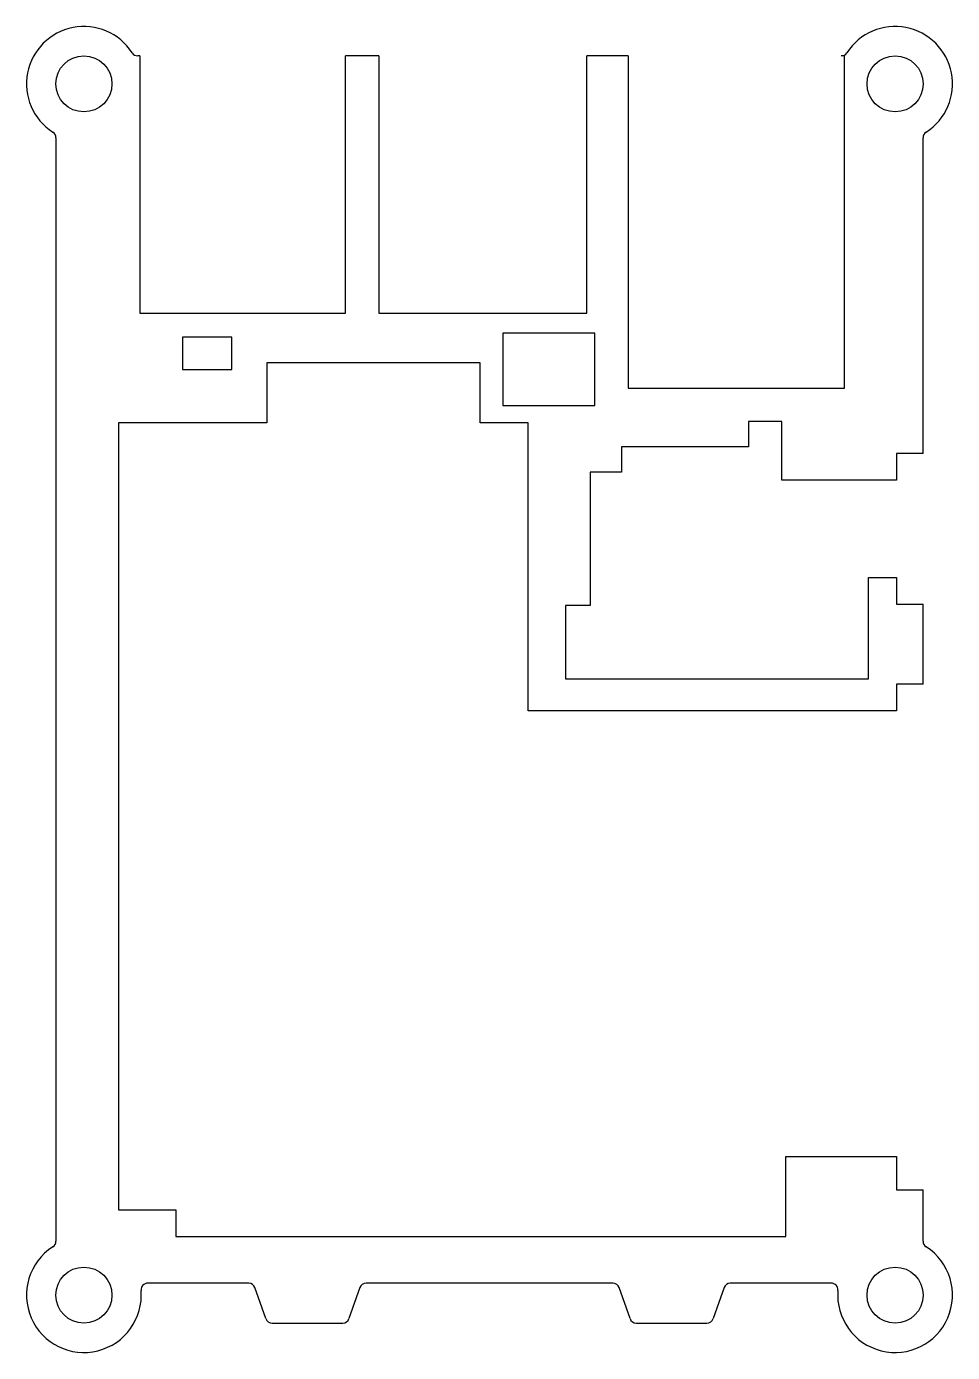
# Model space of a CAD drawing. Header units: millimetres. Extents: x -2.2 to 67.2, y -8.1 to 91.3.
import ezdxf

# ---------------------------------------------------------------- set-up
doc = ezdxf.new("R2010")
doc.units = ezdxf.units.MM

msp = doc.modelspace()

# ---------------------------------------------------------------- linework, layer by layer
at = {"color": 7, "linetype": 'Continuous', "lineweight": 25}
for p, q in [((6.3, 89.148), (6.135, 89.148)), ((6.3, 89.148), (6.3, 69.848)), ((21.7, 69.848), (21.7, 89.148)), ((24.2, 89.148), (21.7, 89.148)), ((24.2, 89.148), (24.2, 69.848)), ((39.8, 69.848), (39.8, 89.148)), ((42.9, 89.148), (39.8, 89.148)), ((42.9, 89.148), (42.9, 64.248)), ((59.1, 89.148), (58.865, 89.148)), ((59.1, 64.248), (59.1, 89.148)), ((0, 83.013), (0, 0.283)), ((65, 59.348), (65, 83.013)), ((6.3, 69.848), (21.7, 69.848)), ((24.2, 69.848), (39.8, 69.848)), ((13.2, 68.048), (9.5, 68.048)), ((9.5, 68.048), (9.5, 65.648)), ((13.2, 65.648), (13.2, 68.048)), ((40.4, 68.348), (33.5, 68.348)), ((33.5, 68.348), (33.5, 62.948)), ((40.4, 62.948), (40.4, 68.348)), ((9.5, 65.648), (13.2, 65.648)), ((31.8, 66.148), (15.8, 66.148)), ((15.8, 66.148), (15.8, 61.648)), ((31.8, 61.648), (31.8, 66.148)), ((42.9, 64.248), (59.1, 64.248)), ((33.5, 62.948), (40.4, 62.948)), ((15.8, 61.648), (4.7, 61.648)), ((4.7, 61.648), (4.7, 2.648)), ((35.4, 61.648), (31.8, 61.648)), ((35.4, 40.048), (35.4, 61.648)), ((54.4, 61.748), (51.9, 61.748)), ((51.9, 61.748), (51.9, 59.848)), ((54.4, 57.348), (54.4, 61.748)), ((51.9, 59.848), (42.4, 59.848)), ((42.4, 59.848), (42.4, 57.948)), ((65, 59.348), (63, 59.348)), ((63, 59.348), (63, 57.348)), ((42.4, 57.948), (40.05, 57.948)), ((40.05, 57.948), (40.05, 47.948)), ((63, 57.348), (54.4, 57.348)), ((60.9, 42.448), (60.9, 50.048)), ((60.9, 50.048), (63, 50.048)), ((63, 50.048), (63, 48.048)), ((40.05, 47.948), (38.2, 47.948)), ((38.2, 47.948), (38.2, 42.448)), ((63, 48.048), (65, 48.048)), ((65, 42.048), (65, 48.048)), ((38.2, 42.448), (60.9, 42.448)), ((65, 42.048), (63, 42.048)), ((63, 42.048), (63, 40.048)), ((63, 40.048), (35.4, 40.048)), ((54.7, 0.648), (54.7, 6.648)), ((54.7, 6.648), (63, 6.648)), ((63, 6.648), (63, 4.148)), ((63, 4.148), (65, 4.148)), ((65, 0.283), (65, 4.148)), ((4.7, 2.648), (9, 2.648)), ((9, 2.648), (9, 0.648)), ((9, 0.648), (54.7, 0.648)), ((14.45, -2.852), (6.883, -2.852)), ((41.745, -2.852), (23.255, -2.852)), ((58.117, -2.852), (50.55, -2.852)), ((15.735, -5.517), (14.922, -3.187)), ((22.783, -3.187), (21.969, -5.517)), ((43.031, -5.517), (42.217, -3.187)), ((50.078, -3.187), (49.265, -5.517)), ((16.207, -5.852), (21.497, -5.852)), ((43.503, -5.852), (48.793, -5.852))]:
    msp.add_line(p, q, dxfattribs=at)
for centre in [(2.1, 87.048), (62.9, 87.048), (2.1, -3.752), (62.9, -3.752)]:
    msp.add_circle(centre, 2.1, dxfattribs=at)
for centre, radius, start, end in [((2.1, 87.048), 4.3, 32.79717, 237.20283), ((62.9, 87.048), 4.3, 302.79717, 147.20283), ((6.135, 89.648), 0.5, 212.79717, 270), ((58.865, 89.648), 0.5, 270, 327.20283), ((-0.5, 83.013), 0.5, 360, 57.20283), ((65.5, 83.013), 0.5, 122.79717, 180), ((-0.5, 0.283), 0.5, 302.79717, 0), ((65.5, 0.283), 0.5, 180, 237.20283), ((2.1, -3.752), 4.3, 122.79717, 4.78019), ((62.9, -3.752), 4.3, 175.21981, 57.20283), ((6.883, -3.352), 0.5, 90, 184.78019), ((14.45, -3.352), 0.5, 19.24955, 90), ((23.255, -3.352), 0.5, 90, 160.75045), ((41.745, -3.352), 0.5, 19.24955, 90), ((50.55, -3.352), 0.5, 90, 160.75045), ((58.117, -3.352), 0.5, 355.21981, 90), ((16.207, -5.352), 0.5, 199.24955, 270), ((21.497, -5.352), 0.5, 270, 340.75045), ((43.503, -5.352), 0.5, 199.24955, 270), ((48.793, -5.352), 0.5, 270, 340.75045)]:
    msp.add_arc(centre, radius, start, end, dxfattribs=at)

doc.saveas('drawing.dxf')
